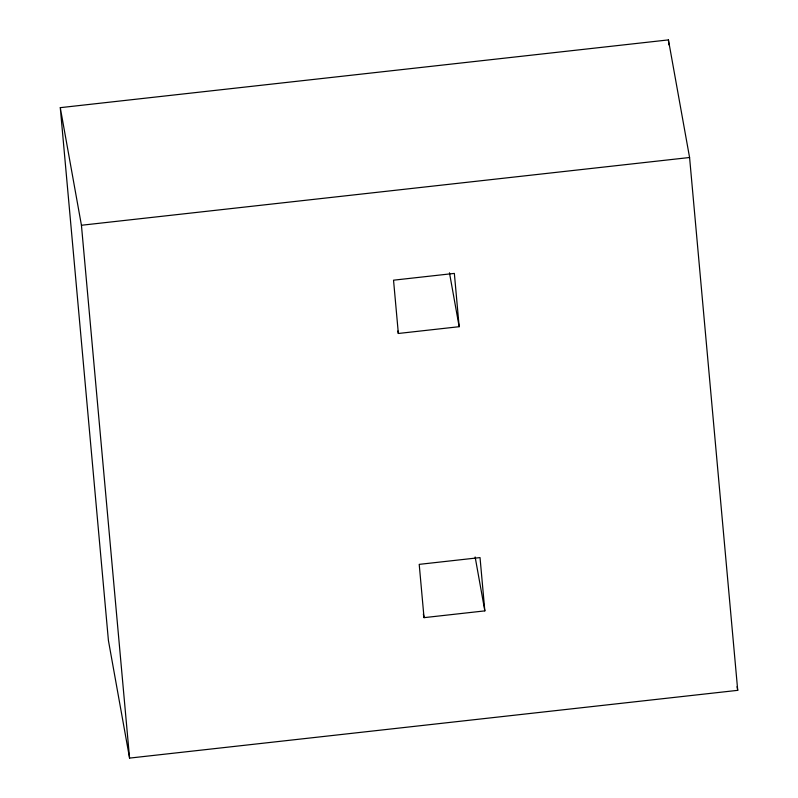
<?xml version="1.0" encoding="UTF-8"?>
<svg xmlns="http://www.w3.org/2000/svg" width="798" height="798" viewBox="0 0 798 798"><rect width="100%" height="100%" fill="white"/><g stroke="black" fill="none" stroke-linecap="round" stroke-linejoin="round"><path stroke-width="1.2" d="M60.279 107.66L668.425 39.9L689.582 157.505L737.721 690.34L129.575 758.1L108.418 640.495L60.279 107.66L81.436 225.255L129.575 758.1M81.436 225.255L689.582 157.505M398.352 333.474L459.159 326.701L454.351 273.415L393.534 280.188L398.352 333.474L397.903 331.02M424.027 617.652L484.835 610.879L480.027 557.593L419.209 564.366L424.027 617.652L423.359 613.981M737.063 686.669L737.721 690.34M449.464 272.796L459.159 326.701M475.139 556.974L484.835 610.879M668.425 39.9L668.864 44.858"/></g></svg>
